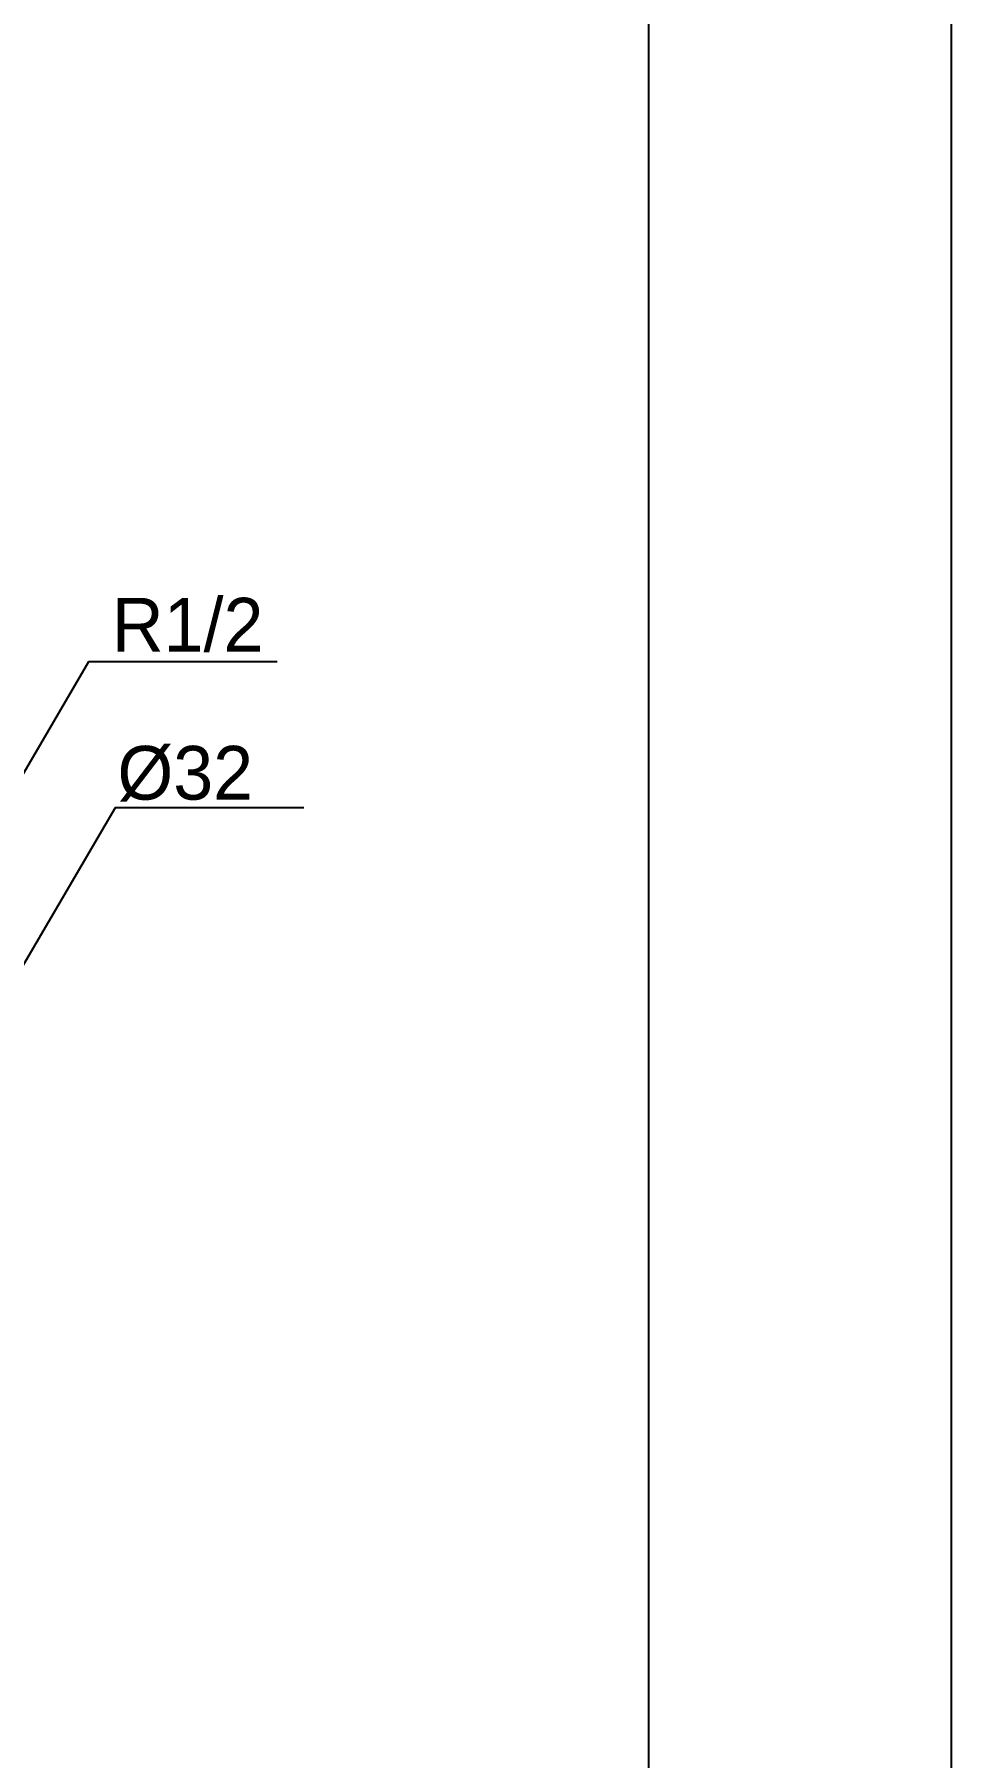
# Model space of a CAD drawing. Header units: millimetres. Extents: x 9101 to 11526, y -274 to 3156.
# Drawn here: x 11048 to 11526, y 624 to 1523 of the extents above; entities that cross this region are included whole.
import ezdxf
from ezdxf.lldxf.tags import DXFTag

# ---------------------------------------------------------------- set-up
doc = ezdxf.new("R2010")
doc.units = ezdxf.units.MM
doc.header["$LTSCALE"] = 0.2
doc.layers.add('1', color=2, linetype='CENTER')
doc.layers.add('YA', color=7, linetype='Continuous')
doc.styles.add('h', font='', dxfattribs={"height": 28})
doc.styles.get('h').set_extended_font_data('Haansoft Batang')
tags = doc.linetypes.add('CENTER', pattern=[50.8, 31.75, -6.35, 6.35, -6.35]).pattern_tags.tags
tags[10:11] = [DXFTag(74, 4), DXFTag(75, 0), DXFTag(340, '0'), DXFTag(46, 1.0), DXFTag(50, 0.0), DXFTag(44, 0.0), DXFTag(45, 0.0)]
tags[8:9] = [DXFTag(74, 4), DXFTag(75, 0), DXFTag(340, '0'), DXFTag(46, 1.0), DXFTag(50, 0.0), DXFTag(44, 0.0), DXFTag(45, 0.0)]
tags[6:7] = [DXFTag(74, 4), DXFTag(75, 0), DXFTag(340, '0'), DXFTag(46, 1.0), DXFTag(50, 0.0), DXFTag(44, 0.0), DXFTag(45, 0.0)]
tags[4:5] = [DXFTag(74, 4), DXFTag(75, 0), DXFTag(340, '0'), DXFTag(46, 1.0), DXFTag(50, 0.0), DXFTag(44, 0.0), DXFTag(45, 0.0)]

msp = doc.modelspace()

# ---------------------------------------------------------------- linework, layer by layer
at = {"layer": '1', "color": 7, "linetype": 'ByBlock'}
for p, q in [((11076.05, 1195.52), (11017.22, 1095.03)), ((11174.41, 1195.52), (11076.05, 1195.52)), ((11090.02, 1119.4, 0), (11031.19, 1018.92, 0)), ((11188.38, 1119.4, 0), (11090.02, 1119.4, 0))]:
    msp.add_line(p, q, dxfattribs=at)
at = {"layer": 'YA', "color": 7}
msp.add_line((11368.12, 3036), (11368.12, -144), dxfattribs=at)
at = {"layer": 'YA', "color": 0}
msp.add_lwpolyline([(9100.76, -274.47), (11526.26, -274.47), (11526.26, 3155.88), (9100.76, 3155.88)], close=True, dxfattribs=at)

# ---------------------------------------------------------------- texts
at = {"layer": '1', "color": 7, "insert": (11127.76, 1214.75), "char_height": 28, "width": 69.8947, "attachment_point": 5, "style": 'h'}
msp.add_mtext('R1/2', dxfattribs=at)
at = {"layer": '1', "color": 7, "insert": (11126.52, 1137.2), "char_height": 28, "attachment_point": 5, "style": 'h'}
msp.add_mtext('%%C32', dxfattribs=at)

doc.saveas('drawing.dxf')
